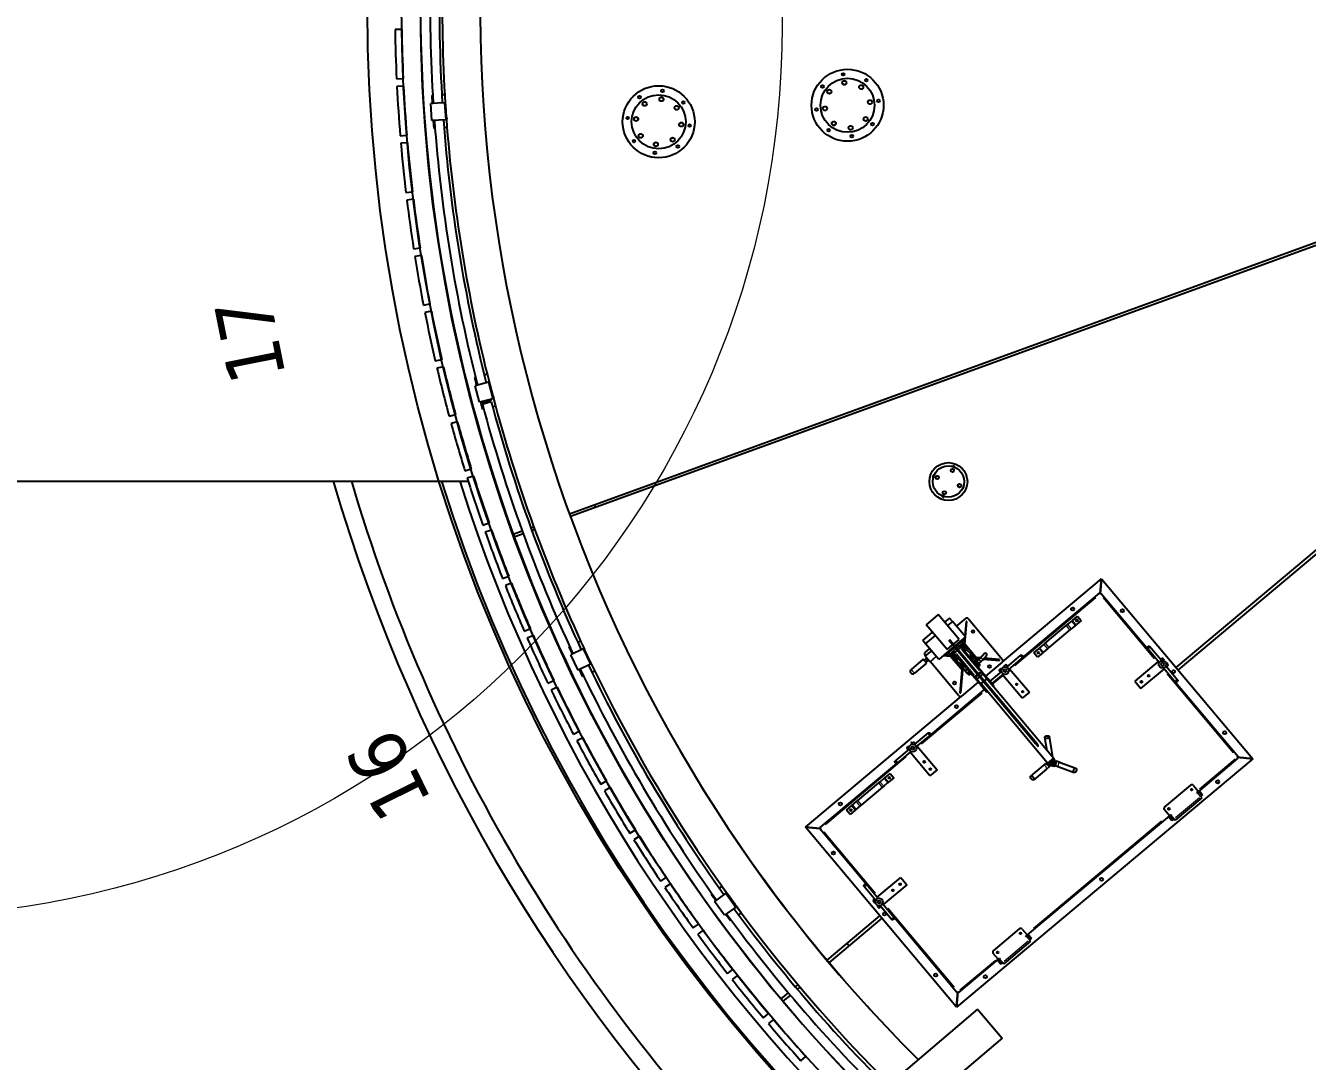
# Model space of a CAD drawing. Header units: millimetres. Extents: x 0 to 89100, y 0 to 63000.
# Drawn here: x 32644 to 39406, y 10241 to 15707 of the extents above; entities that cross this region are included whole.
import ezdxf

# ---------------------------------------------------------------- set-up
doc = ezdxf.new("R2010")
doc.units = ezdxf.units.MM
doc.header["$LTSCALE"] = 150
doc.layers.add('4003-AREA-02.1_F-Foundation', color=7, linetype='Continuous', lineweight=25, true_color=0xadadad)
for name, color, linetype, lineweight in [('4003-AREA-02.1_T-Tank', 7, 'Continuous', 25), ('Detail Boundary', 7, 'Continuous', 18), ('Symbol', 7, 'Continuous', 18), ('Visible', 7, 'Continuous', 25), ('Visible Narrow', 7, 'Continuous', 18)]:
    doc.layers.add(name, color=color, linetype=linetype, lineweight=lineweight)
doc.styles.add('Text Style185', font='tahoma.ttf')

# ---------------------------------------------------------------- blocks, each defined once
blk = doc.blocks.new('2dDetail0')
at = {"layer": 'Detail Boundary'}
blk.add_circle((212.881, 104.715), 31.352, dxfattribs=at)

msp = doc.modelspace()

# ---------------------------------------------------------------- linework, layer by layer
at = {"layer": '4003-AREA-02.1_F-Foundation'}
msp.add_circle((42877.43, 15802.58), 8430, dxfattribs=at)
at = {"layer": '4003-AREA-02.1_T-Tank'}
msp.add_circle((42877.43, 15802.58), 8150, dxfattribs=at)
at = {"layer": 'Visible'}
for p, q in [((34628.24, 15687.31), (34593.24, 15686.91)), ((35512.99, 13130.66), (42468.9, 15662.41)), ((42474.38, 15647.37), (35518.47, 13115.63)), ((38713.71, 12319.25), (42541.49, 15531.14)), ((42551.77, 15518.88), (38723.99, 12306.99)), ((34600.99, 15426.13), (34635.95, 15427.81)), ((34637.86, 15387.85), (34602.9, 15386.18)), ((34854.52, 15300.25), (34781.69, 15295.28)), ((34787.81, 15205.49), (34781.69, 15295.28)), ((34791.61, 15338.06), (34786.81, 15337.73)), ((34786.81, 15337.73), (34789.6, 15296.83)), ((34789.6, 15296.83), (34789.67, 15295.83)), ((34855.16, 15342.39), (34839.8, 15341.35)), ((34854.52, 15300.25), (34860.64, 15210.46)), ((34854.86, 15295.26), (34859.85, 15295.6)), ((34855.06, 15292.27), (34857.06, 15292.41)), ((34857.46, 15286.42), (34857.06, 15292.41)), ((34857.46, 15286.42), (34861.69, 15224.57)), ((34860.46, 15286.63), (34859.85, 15295.6)), ((34864.68, 15224.77), (34860.46, 15286.63)), ((34860.1, 15218.44), (34862.09, 15218.58)), ((34860.3, 15215.45), (34865.29, 15215.79)), ((34861.69, 15224.57), (34862.09, 15218.58)), ((34864.68, 15224.77), (34865.29, 15215.79)), ((34860.64, 15210.46), (34787.81, 15205.49)), ((34795.79, 15206.04), (34795.86, 15205.04)), ((34798.65, 15164.13), (34795.86, 15205.04)), ((34803.46, 15164.46), (34798.65, 15164.13)), ((34867.04, 15168.8), (34851.65, 15167.75)), ((34620.12, 15125.85), (34654.99, 15128.8)), ((34658.36, 15088.94), (34623.48, 15085.99)), ((34650.13, 14826.47), (34684.88, 14830.68)), ((34689.69, 14790.97), (34654.94, 14786.76)), ((34691, 14528.37), (34725.57, 14533.84)), ((34731.82, 14494.33), (34697.25, 14488.86)), ((34742.67, 14231.95), (34777.02, 14238.67)), ((34784.7, 14199.41), (34750.35, 14192.7)), ((34805.07, 13937.61), (34839.15, 13945.57)), ((34848.25, 13906.62), (34814.16, 13898.66)), ((35079.09, 13866.68), (35063.79, 13862.7)), ((35017.04, 13850.56), (35012.37, 13849.35)), ((35012.37, 13849.35), (35022.68, 13809.66)), ((35085.85, 13825.04), (35015.19, 13806.68)), ((35037.82, 13719.57), (35015.19, 13806.68)), ((35022.68, 13809.66), (35022.93, 13808.69)), ((35085.85, 13825.04), (35108.47, 13737.93)), ((35087.1, 13820.2), (35091.94, 13821.45)), ((35087.86, 13817.29), (35089.79, 13817.8)), ((35091.3, 13811.99), (35089.79, 13817.8)), ((35091.3, 13811.99), (35106.89, 13751.98)), ((35094.2, 13812.74), (35091.94, 13821.45)), ((35109.79, 13752.74), (35094.2, 13812.74)), ((35108.47, 13737.93), (35037.82, 13719.57)), ((35098.32, 13728.57), (35051.65, 13716.13)), ((35094.79, 13727.63), (35095.6, 13726.83)), ((35106.46, 13745.67), (35108.4, 13746.17)), ((35106.89, 13751.98), (35108.4, 13746.17)), ((35107.22, 13742.77), (35112.06, 13744.02)), ((35109.79, 13752.74), (35112.06, 13744.02)), ((35045.56, 13721.59), (35045.81, 13720.62)), ((35056.12, 13680.93), (35045.81, 13720.62)), ((35100.12, 13721.83), (35053.46, 13709.34)), ((35055.18, 13717.06), (35054.88, 13715.95)), ((35055.17, 13717.07), (35055.18, 13717.06)), ((35055.18, 13717.06), (35074.98, 13722.35)), ((35060.78, 13682.15), (35056.12, 13680.93)), ((35056.98, 13710.29), (35056.17, 13711.1)), ((35056.98, 13710.29), (35076.79, 13715.58)), ((35056.98, 13710.29), (35056.98, 13710.29)), ((35096.6, 13720.88), (35096.89, 13721.98)), ((35122.9, 13698.28), (35107.54, 13694.29)), ((34878.11, 13645.72), (34911.88, 13654.91)), ((34922.39, 13616.32), (34888.62, 13607.13)), ((34961.7, 13356.68), (34995.12, 13367.09)), ((35007.02, 13328.91), (34973.6, 13318.49)), ((28417.42, 13302.58), (34978.62, 13302.58)), ((35055.74, 13070.87), (35088.75, 13082.49)), ((35309.37, 13056.55), (35324.55, 13062.07)), ((35102.03, 13044.75), (35069.02, 13033.13)), ((35216.2, 13022.64), (35263.99, 13040.03)), ((35269.46, 13025), (35221.68, 13007.6)), ((35330.03, 13047.04), (35314.85, 13041.52)), ((35160.08, 12788.65), (35192.66, 12801.46)), ((37796.35, 12348.4), (38320.32, 12788.07)), ((38313.54, 12710.58), (38320.32, 12788.07)), ((38320.32, 12788.07), (38313.54, 12710.58)), ((38320.32, 12788.07), (39117.38, 11838.17)), ((35207.3, 12764.24), (35174.73, 12751.43)), ((37904.99, 12371.68), (38309.32, 12710.95)), ((38309.99, 12711.52), (38309.32, 12710.95)), ((38313.17, 12706.36), (38309.32, 12710.95)), ((38311.92, 12709.22), (38309.99, 12711.52)), ((38313.54, 12710.58), (38311.24, 12708.65)), ((38317.77, 12710.21), (38313.17, 12706.36)), ((38315.47, 12708.28), (38313.54, 12710.58)), ((38314.91, 12708.96), (38317.2, 12710.89)), ((38317.77, 12710.21), (38317.2, 12710.89)), ((38317.77, 12710.21), (38560.62, 12420.79)), ((37458.47, 12598.61), (37394.89, 12545.26)), ((37568.68, 12467.27), (37458.47, 12598.61)), ((37518.64, 12580.57), (37492.22, 12558.39)), ((37533.43, 12562.95), (37518.64, 12580.57)), ((37554.87, 12537.4), (37603.51, 12578.21)), ((37617.6, 12576.98), (37797.58, 12362.49)), ((38165.97, 12567.17), (38193.72, 12590.46)), ((38193.72, 12590.46), (38213.01, 12567.48)), ((35274.61, 12510.42), (35306.7, 12524.4)), ((37505.1, 12413.91), (37394.89, 12545.26)), ((37533.43, 12562.95), (37507, 12540.77)), ((37602.21, 12480.98), (37533.43, 12562.95)), ((37605.01, 12561.87), (37598.33, 12485.6)), ((37599.61, 12442.85), (37609.99, 12561.44)), ((37609.99, 12561.44), (37605.01, 12561.87)), ((38022.86, 12447.09), (38134.01, 12540.35)), ((38153.29, 12517.37), (38042.14, 12424.11)), ((38134.01, 12540.35), (38140.64, 12545.92)), ((38140.64, 12545.92), (38162.65, 12564.39)), ((38159.93, 12522.94), (38153.29, 12517.37)), ((38181.94, 12541.41), (38159.93, 12522.94)), ((38165.97, 12567.17), (38162.65, 12564.39)), ((38181.94, 12541.41), (38185.25, 12544.19)), ((38213.01, 12567.48), (38185.25, 12544.19)), ((35322.68, 12487.73), (35290.6, 12473.75)), ((35572.29, 12458.01), (35557.39, 12450.99)), ((37377.31, 12461.97), (37428.63, 12505.04)), ((37392.09, 12444.35), (37377.31, 12461.97)), ((37392.09, 12444.35), (37443.42, 12487.42)), ((37460.87, 12362.39), (37392.09, 12444.35)), ((37973.91, 11914.32), (37517.25, 12458.55)), ((37978.5, 11918.18), (37521.85, 12462.4)), ((37538.8, 12442.2), (37568.68, 12467.27)), ((37602.21, 12480.98), (37545.9, 12433.74)), ((37549.76, 12429.14), (37581.93, 12456.14)), ((37556.19, 12421.48), (37588.36, 12448.48)), ((37579.69, 12427.69), (37598.85, 12443.76)), ((37586.53, 12459.99), (37581.93, 12456.14)), ((37581.93, 12456.14), (37588.36, 12448.48)), ((37591.13, 12463.85), (37586.53, 12459.99)), ((37587.27, 12468.45), (37591.13, 12463.85)), ((37597.59, 12477.11), (37594.34, 12439.98)), ((37598.85, 12443.76), (37663.12, 12367.15)), ((37994.21, 12423.05), (38016.22, 12441.52)), ((38016.22, 12441.52), (38022.86, 12447.09)), ((35513.69, 12430.41), (35509.33, 12428.36)), ((35509.33, 12428.36), (35526.8, 12391.27)), ((35586.03, 12418.06), (35519.99, 12386.95)), ((35558.34, 12305.53), (35519.99, 12386.95)), ((35526.8, 12391.27), (35527.23, 12390.36)), ((35586.03, 12418.06), (35624.38, 12336.64)), ((35588.16, 12413.54), (35592.69, 12415.67)), ((35589.44, 12410.82), (35591.25, 12411.67)), ((35593.81, 12406.25), (35591.25, 12411.67)), ((35596.52, 12407.52), (35592.69, 12415.67)), ((35593.81, 12406.25), (35620.23, 12350.16)), ((35622.94, 12351.43), (35596.52, 12407.52)), ((37390.45, 12380.97), (37387.79, 12384.15)), ((37389.02, 12398.23), (37413.53, 12418.8)), ((37422.63, 12407.97), (37389.69, 12380.33)), ((37389.69, 12380.33), (37415.4, 12349.68)), ((37404.85, 12393.92), (37404.77, 12392.98)), ((37405.79, 12393.84), (37404.85, 12393.92)), ((37448.34, 12377.32), (37415.4, 12349.68)), ((37541.31, 12429.88), (37460.87, 12362.39)), ((37484.2, 12381.96), (37523.01, 12378.57)), ((37526.74, 12383.26), (37489.62, 12386.51)), ((37499.94, 12395.17), (37503.8, 12390.57)), ((37508.39, 12394.43), (37503.8, 12390.57)), ((37505.1, 12413.91), (37534.21, 12438.34)), ((37512.99, 12398.29), (37508.39, 12394.43)), ((37512.99, 12398.29), (37545.16, 12425.28)), ((37512.99, 12398.29), (37519.42, 12390.63)), ((37519.42, 12390.63), (37551.59, 12417.62)), ((37522.24, 12379.48), (37541.39, 12395.55)), ((37586.52, 12302.88), (37522.24, 12379.48)), ((37543.96, 12392.49), (37527.88, 12378.99)), ((37527.88, 12378.99), (37544.85, 12358.76)), ((37532.1, 12378.62), (37545.5, 12389.86)), ((37534.03, 12376.32), (37532.1, 12378.62)), ((37534.03, 12376.32), (37536.33, 12378.25)), ((37543.99, 12384.68), (37536.33, 12378.25)), ((37536.33, 12378.25), (37542.76, 12370.59)), ((37538.57, 12406.69), (37545.22, 12398.76)), ((37541.39, 12395.55), (37546.91, 12400.18)), ((37541.39, 12395.55), (37651.46, 12264.37)), ((37541.96, 12377.75), (37542.96, 12378.59)), ((37542.8, 12376.76), (37541.96, 12377.75)), ((37558.25, 12409.69), (37546.91, 12400.18)), ((37574.18, 12423.06), (37562.84, 12413.55)), ((37569.21, 12432.41), (37575.86, 12424.48)), ((37574.18, 12423.06), (37579.69, 12427.69)), ((37579.69, 12427.69), (37689.77, 12296.51)), ((37598.35, 12438.12), (37582.27, 12424.62)), ((37584.59, 12422.66), (37597.98, 12433.9)), ((37597.61, 12429.67), (37589.95, 12423.24)), ((37596.12, 12423.2), (37597.12, 12424.04)), ((37597.12, 12424.04), (37597.96, 12423.04)), ((37597.61, 12429.67), (37599.91, 12431.6)), ((37604.04, 12422.01), (37597.61, 12429.67)), ((37599.91, 12431.6), (37597.98, 12433.9)), ((37615.32, 12417.9), (37598.35, 12438.12)), ((37657.49, 12367.65), (37640.52, 12387.87)), ((37649.04, 12368.39), (37642.61, 12376.05)), ((37679.56, 12368.59), (37702.49, 12394.47)), ((37691.53, 12357.98), (37714.47, 12383.86)), ((37819.74, 12321.04), (37894.7, 12383.94)), ((37963.14, 12396.98), (37990.9, 12420.27)), ((37982.43, 12374), (37963.14, 12396.98)), ((38010.18, 12397.29), (37982.43, 12374)), ((37994.21, 12423.05), (37990.9, 12420.27)), ((38010.18, 12397.29), (38013.5, 12400.07)), ((38035.51, 12418.54), (38013.5, 12400.07)), ((38042.14, 12424.11), (38035.51, 12418.54)), ((38623.52, 12345.83), (38560.62, 12420.79)), ((38635.78, 12356.11), (38572.88, 12431.07)), ((35624.38, 12336.64), (35558.34, 12305.53)), ((35565.58, 12308.94), (35566, 12308.04)), ((35583.47, 12270.95), (35566, 12308.04)), ((35620.23, 12350.16), (35622.78, 12344.73)), ((35620.97, 12343.88), (35622.78, 12344.73)), ((35622.25, 12341.16), (35626.78, 12343.29)), ((35622.94, 12351.43), (35626.78, 12343.29)), ((37379.31, 12363.13), (37315.34, 12309.46)), ((37396.66, 12342.45), (37332.7, 12288.78)), ((37396.66, 12342.45), (37379.31, 12363.13)), ((37392.68, 12365.87), (37383.49, 12358.15)), ((37401.68, 12355.14), (37392.49, 12347.43)), ((37398.04, 12370.37), (37392.68, 12365.87)), ((37401.68, 12355.14), (37407.04, 12359.64)), ((37567.77, 12169.65), (37416.16, 12350.33)), ((37570.04, 12328.74), (37587.01, 12308.51)), ((37582.74, 12307.38), (37572.08, 12185.49)), ((37581.32, 12324.62), (37587.75, 12316.96)), ((37587.75, 12316.96), (37585.45, 12315.04)), ((37585.45, 12315.04), (37587.38, 12312.74)), ((37594.18, 12309.3), (37586.52, 12302.88)), ((37587.01, 12308.51), (37591.61, 12312.37)), ((37589.68, 12314.67), (37587.38, 12312.74)), ((37588.25, 12322.6), (37587.41, 12323.6)), ((37587.75, 12316.96), (37599.24, 12326.61)), ((37600.66, 12301.58), (37587.75, 12316.96)), ((37589.24, 12323.44), (37588.25, 12322.6)), ((37600.66, 12301.58), (37612.15, 12311.23)), ((37637.55, 12358.75), (37649.04, 12368.39)), ((37643.4, 12368.88), (37642.4, 12368.04)), ((37642.56, 12369.88), (37643.4, 12368.88)), ((37651.33, 12370.32), (37649.04, 12368.39)), ((37649.04, 12368.39), (37654.23, 12362.2)), ((37650.4, 12358.99), (37654.23, 12362.2)), ((37650.4, 12358.99), (37676.11, 12328.34)), ((37650.45, 12343.37), (37658.11, 12349.79)), ((37653.26, 12368.02), (37650.96, 12366.09)), ((37651.33, 12370.32), (37653.26, 12368.02)), ((37652.89, 12363.79), (37657.49, 12367.65)), ((37654.23, 12362.2), (37679.94, 12331.56)), ((37663.12, 12367.15), (37655.46, 12360.73)), ((37680.63, 12369.8), (37659.35, 12371.66)), ((37660.74, 12331.11), (37668.4, 12337.54)), ((37661.94, 12353.01), (37672.19, 12361.6)), ((37662.21, 12366.39), (37676.2, 12365.16)), ((37664.8, 12326.26), (37672.46, 12332.69)), ((37668.63, 12329.48), (37673.52, 12323.66)), ((37669.68, 12320.44), (37673, 12323.23)), ((37672.23, 12340.75), (37682.47, 12349.35)), ((37673.52, 12323.66), (37673, 12323.23)), ((37676.11, 12328.34), (37679.94, 12331.56)), ((37696.34, 12363.4), (37780.8, 12356.01)), ((37781.24, 12360.99), (37700.47, 12368.06)), ((37796.35, 12348.4), (37708.25, 12274.48)), ((37780.8, 12356.01), (37781.24, 12360.99)), ((37782.02, 12306.36), (37790.45, 12313.43)), ((37790.45, 12313.43), (37792.47, 12311.02)), ((37804.24, 12325), (37812.66, 12332.07)), ((37806.25, 12322.59), (37804.24, 12325)), ((37819.71, 12331.45), (37824.85, 12325.32)), ((37830.03, 12308.78), (37904.99, 12371.68)), ((37835.13, 12313.07), (37939.27, 12188.97)), ((38619.24, 12350.94), (38495.14, 12246.81)), ((38527.28, 12208.5), (38651.38, 12312.63)), ((38637.62, 12366.36), (38631.49, 12361.22)), ((38651.74, 12357.32), (38644.67, 12365.75)), ((38647.09, 12317.74), (38709.99, 12242.78)), ((38649.33, 12355.3), (38651.74, 12357.32)), ((38659.35, 12328.03), (38722.25, 12253.07)), ((38663.31, 12343.53), (38660.9, 12341.51)), ((38670.38, 12335.11), (38663.31, 12343.53)), ((38663.63, 12322.92), (38669.76, 12328.06)), ((35399.17, 12236.52), (35430.72, 12251.66)), ((35587.83, 12273), (35583.47, 12270.95)), ((35646.51, 12300.63), (35631.53, 12293.58)), ((37577.06, 12185.05), (37587.43, 12303.64)), ((37669.95, 12242.34), (37581.85, 12168.42)), ((37600.66, 12301.58), (37610.94, 12289.33)), ((37610.94, 12289.33), (37622.43, 12298.97)), ((37615.01, 12284.48), (37610.94, 12289.33)), ((37615.01, 12284.48), (37626.5, 12294.13)), ((37615.84, 12285.18), (37620.72, 12279.36)), ((37631.17, 12288.13), (37620.72, 12279.36)), ((37631.17, 12288.13), (37631.38, 12288.3)), ((37660.96, 12253.05), (37651.46, 12264.37)), ((37654.13, 12272.39), (37665.47, 12281.91)), ((37667.45, 12279.55), (37654.42, 12268.62)), ((37662.59, 12258.89), (37654.42, 12268.62)), ((37660.96, 12253.05), (37681.22, 12228.91)), ((37675.6, 12269.83), (37663.04, 12259.29)), ((37670.06, 12285.76), (37681.4, 12295.28)), ((37685.07, 12294.33), (37672.04, 12283.41)), ((37692.76, 12284.23), (37680.2, 12273.69)), ((37695.86, 12245.69), (37683.3, 12235.15)), ((37684.05, 12303.32), (37684.51, 12302.93)), ((37684.44, 12302.86), (37684.51, 12302.93)), ((37684.72, 12233.45), (37697.28, 12243.99)), ((37693.23, 12284.6), (37685.07, 12294.33)), ((37689.77, 12296.51), (37699.26, 12285.19)), ((37699.26, 12285.19), (37719.53, 12261.05)), ((37713.02, 12260.09), (37700.46, 12249.55)), ((37701.88, 12247.85), (37714.44, 12258.39)), ((38065.85, 11840.53), (37714.94, 12258.73)), ((37716.77, 12258.73), (37747.95, 12221.57)), ((37750.71, 12223.88), (37719.53, 12261.05)), ((37791.66, 12297.47), (37731.39, 12246.9)), ((37801.94, 12285.21), (37741.68, 12234.65)), ((37786.55, 12293.18), (37781.41, 12299.31)), ((37900.96, 12156.83), (37796.83, 12280.93)), ((38495.14, 12246.81), (38527.28, 12208.5)), ((38709.99, 12242.78), (39040.26, 11849.18)), ((35448.03, 12215.6), (35416.47, 12200.46)), ((37417.78, 11962.87), (37703.37, 12202.51)), ((37572.08, 12185.49), (37577.06, 12185.05)), ((37681.22, 12228.91), (37712.41, 12191.74)), ((37715.17, 12194.06), (37683.98, 12231.22)), ((38035.21, 11814.82), (37684.3, 12233.02)), ((37939.27, 12188.97), (37900.96, 12156.83)), ((36757.59, 11476.78), (37581.85, 12168.42)), ((35533.59, 11967.33), (35564.57, 11983.61)), ((37332.54, 11912.22), (37407.5, 11975.12)), ((35583.17, 11948.2), (35552.19, 11931.92)), ((37294.82, 11897.54), (37303.24, 11904.61)), ((37303.24, 11904.61), (37305.26, 11902.21)), ((37314.45, 11923.15), (37317.51, 11925.72)), ((37314.45, 11923.15), (37318.95, 11917.79)), ((37317.03, 11916.18), (37325.46, 11923.25)), ((37319.05, 11913.78), (37317.03, 11916.18)), ((37322.01, 11920.36), (37317.51, 11925.72)), ((37332.5, 11922.64), (37337.65, 11916.51)), ((37342.82, 11899.97), (37417.78, 11962.87)), ((37347.93, 11904.25), (37452.06, 11780.15)), ((38032.47, 11880.31), (38020.17, 11950.07)), ((38059.91, 11868.68), (38044.79, 11954.41)), ((37304.45, 11888.66), (37229.49, 11825.76)), ((37314.74, 11876.4), (37239.78, 11813.5)), ((37299.34, 11884.37), (37294.2, 11890.5)), ((37413.76, 11748.01), (37309.63, 11872.11)), ((39117.38, 11838.17), (37554.65, 10526.89)), ((38065.85, 11840.53), (38035.21, 11814.82)), ((38059.34, 11835.06), (38064.48, 11828.94)), ((38063.86, 11846.29), (38059.91, 11868.68)), ((38061.26, 11836.67), (38068.01, 11828.63)), ((38061.64, 11836.99), (38068.39, 11828.95)), ((38062.79, 11837.96), (38072.89, 11825.92)), ((39039.52, 11840.73), (38830.78, 11665.57)), ((39035.67, 11845.32), (39040.26, 11849.18)), ((39039.52, 11840.73), (39035.67, 11845.32)), ((39117.38, 11838.17), (39035.67, 11845.32)), ((39035.67, 11845.32), (39117.38, 11838.17)), ((39037.59, 11843.02), (39038.27, 11843.59)), ((39037.96, 11847.25), (39038.53, 11846.58)), ((39038.27, 11843.59), (39040.2, 11841.29)), ((39038.53, 11846.58), (39040.83, 11848.5)), ((39039.52, 11840.73), (39040.2, 11841.29)), ((39040.83, 11848.5), (39040.26, 11849.18)), ((36835.45, 11474.23), (37239.78, 11813.5)), ((37452.06, 11780.15), (37413.76, 11748.01)), ((38012.65, 11802.14), (37945.97, 11746.18)), ((38028.72, 11782.99), (37962.04, 11727.03)), ((38030.07, 11816.75), (38012.65, 11802.14)), ((38028.72, 11782.99), (38046.14, 11797.6)), ((38035.03, 11815.04), (38032.6, 11813)), ((38038.28, 11817.39), (38048.38, 11805.35)), ((38039.43, 11818.35), (38046.17, 11810.31)), ((38039.81, 11818.67), (38046.56, 11810.63)), ((38041.72, 11820.28), (38046.86, 11814.15)), ((38042.89, 11800.75), (38048.38, 11805.35)), ((38046.56, 11810.63), (38046.17, 11810.31)), ((38046.86, 11814.15), (38046.56, 11810.63)), ((38051.71, 11821.6), (38046.86, 11814.15)), ((38048.24, 11825.74), (38053.19, 11819.84)), ((38058.33, 11813.71), (38048.38, 11805.35)), ((38057.79, 11823.69), (38052.83, 11829.6)), ((38056.04, 11811.78), (38065.04, 11801.06)), ((38056.31, 11825.46), (38064.48, 11828.94)), ((38061.97, 11809.38), (38056.53, 11815.86)), ((38066.56, 11813.23), (38061.13, 11819.71)), ((38061.97, 11809.38), (38062.83, 11808.35)), ((38072.89, 11825.92), (38062.93, 11817.56)), ((38064.48, 11828.94), (38068.01, 11828.63)), ((38074.23, 11808.77), (38065.23, 11819.49)), ((38067.43, 11812.2), (38066.56, 11813.23)), ((38068.39, 11828.95), (38068.01, 11828.63)), ((38079.99, 11821.36), (38071.25, 11824.54)), ((38074.58, 11801.52), (38093.91, 11794.48)), ((38102.46, 11817.97), (38081.1, 11825.75)), ((38093.91, 11794.48), (38175.71, 11764.71)), ((38102.46, 11817.97), (38184.26, 11788.2)), ((35677.69, 11703.2), (35708.07, 11720.59)), ((37033.89, 11617.25), (37145.05, 11710.52)), ((37145.05, 11710.52), (37151.68, 11716.08)), ((37151.68, 11716.08), (37173.69, 11734.55)), ((37192.97, 11711.57), (37170.96, 11693.1)), ((37177.01, 11737.33), (37173.69, 11734.55)), ((37177.01, 11737.33), (37204.76, 11760.62)), ((37192.97, 11711.57), (37196.29, 11714.35)), ((37224.04, 11737.64), (37196.29, 11714.35)), ((37204.76, 11760.62), (37224.04, 11737.64)), ((38652.45, 11582.5), (38790.33, 11698.21)), ((35727.94, 11685.88), (35697.57, 11668.48)), ((37164.33, 11687.53), (37053.18, 11594.27)), ((37170.96, 11693.1), (37164.33, 11687.53)), ((38848.43, 11632.08), (38707.48, 11513.81)), ((38804.42, 11696.97), (38830.78, 11665.57)), ((38823.12, 11659.14), (38830.78, 11665.57)), ((38825.69, 11656.07), (38823.12, 11659.14)), ((38827.22, 11657.36), (38825.69, 11656.07)), ((38833.35, 11662.5), (38827.22, 11657.36)), ((38832.06, 11664.03), (38830.78, 11665.57)), ((38836.66, 11667.89), (38832.06, 11664.03)), ((38832.06, 11664.03), (38833.35, 11662.5)), ((38833.35, 11662.5), (38835.96, 11659.38)), ((38836.66, 11667.89), (38835.37, 11669.42)), ((38835.96, 11659.38), (38844.87, 11648.77)), ((38836.66, 11667.89), (38853.37, 11647.97)), ((38843.29, 11638.21), (38849.42, 11643.35)), ((38848.43, 11632.08), (38843.29, 11638.21)), ((38844.87, 11648.77), (38849.42, 11643.35)), ((38853.37, 11647.97), (38848.77, 11644.12)), ((36974.18, 11567.14), (37001.93, 11590.43)), ((36993.46, 11544.16), (36974.18, 11567.14)), ((37021.22, 11567.45), (36993.46, 11544.16)), ((37005.25, 11593.21), (37001.93, 11590.43)), ((37005.25, 11593.21), (37027.26, 11611.68)), ((37021.22, 11567.45), (37024.53, 11570.23)), ((37046.54, 11588.7), (37024.53, 11570.23)), ((37027.26, 11611.68), (37033.89, 11617.25)), ((37053.18, 11594.27), (37046.54, 11588.7)), ((38677.57, 11537.01), (38651.21, 11568.42)), ((38677.57, 11537.01), (37927.61, 10907.72)), ((38674.26, 11531.62), (38672.97, 11533.15)), ((38678.85, 11535.48), (38674.26, 11531.62)), ((38674.26, 11531.62), (38690.97, 11511.7)), ((38677.57, 11537.01), (38685.23, 11543.44)), ((38678.85, 11535.48), (38677.57, 11537.01)), ((38678.85, 11535.48), (38680.14, 11533.94)), ((38680.14, 11533.94), (38686.27, 11539.09)), ((38680.14, 11533.94), (38682.76, 11530.82)), ((38682.76, 11530.82), (38691.66, 11520.21)), ((38685.23, 11543.44), (38687.8, 11540.37)), ((38687.8, 11540.37), (38686.27, 11539.09)), ((38695.56, 11515.56), (38690.97, 11511.7)), ((38691.66, 11520.21), (38696.21, 11514.79)), ((38702.34, 11519.93), (38696.21, 11514.79)), ((38702.34, 11519.93), (38707.48, 11513.81)), ((35831.29, 11444.47), (35861.02, 11462.95)), ((35882.14, 11428.98), (35852.42, 11410.5)), ((36757.59, 11476.78), (36835.08, 11470)), ((37554.65, 10526.89), (36757.59, 11476.78)), ((36835.08, 11470), (36757.59, 11476.78)), ((36836.44, 11468.38), (36834.14, 11466.45)), ((36834.14, 11466.45), (36834.71, 11465.78)), ((36839.3, 11469.63), (36834.71, 11465.78)), ((37077.56, 11176.35), (36834.71, 11465.78)), ((36835.45, 11474.23), (36834.77, 11473.66)), ((36836.7, 11471.37), (36834.77, 11473.66)), ((36837.37, 11471.93), (36835.08, 11470)), ((36835.08, 11470), (36837.01, 11467.7)), ((36835.45, 11474.23), (36839.3, 11469.63)), ((35994.19, 11191.49), (36023.22, 11211.04)), ((36045.56, 11177.86), (36016.53, 11158.31)), ((36317.26, 11164.83), (36303.58, 11154.94)), ((36317.26, 11164.83), (36344.8, 11126.75)), ((37128.2, 11091.11), (37065.3, 11166.07)), ((37140.46, 11101.39), (37077.56, 11176.35)), ((37136.17, 11106.5), (37260.27, 11210.63)), ((37292.41, 11172.33), (37168.31, 11068.2)), ((37260.27, 11210.63), (37292.41, 11172.33)), ((36264.44, 11126.63), (36260.54, 11123.8)), ((36260.54, 11123.8), (36284.57, 11090.58)), ((36337.82, 11127.87), (36278.67, 11085.08)), ((36284.57, 11090.58), (36285.15, 11089.77)), ((36337.82, 11127.87), (36390.57, 11054.94)), ((36340.75, 11123.82), (36344.8, 11126.75)), ((36342.51, 11121.39), (36344.13, 11122.56)), ((36347.64, 11117.7), (36344.13, 11122.56)), ((36350.08, 11119.45), (36344.8, 11126.75)), ((36347.64, 11117.7), (36383.98, 11067.46)), ((36350.14, 11119.5), (36350.08, 11119.45)), ((36386.41, 11069.22), (36350.08, 11119.45)), ((37117.79, 11091.07), (37123.92, 11096.22)), ((37118.93, 11096.6), (37118.91, 11096.57)), ((37121.67, 11098.9), (37118.93, 11096.6)), ((37119.02, 11095.82), (37120.84, 11093.64)), ((37218.75, 11138.77), (37214.44, 11143.91)), ((36331.42, 11012.16), (36278.67, 11085.08)), ((36390.57, 11054.94), (36331.42, 11012.16)), ((36383.98, 11067.46), (36387.5, 11062.6)), ((36385.88, 11061.43), (36387.5, 11062.6)), ((36386.41, 11069.22), (36386.51, 11069.29)), ((36386.41, 11069.22), (36391.69, 11061.93)), ((36387.64, 11059), (36391.69, 11061.93)), ((36419.23, 11023.84), (36391.69, 11061.93)), ((36419.23, 11023.84), (36405.56, 11013.95)), ((37124.24, 11075.6), (37117.17, 11084.03)), ((37126.65, 11077.62), (37124.24, 11075.6)), ((37135.81, 11061.81), (37138.22, 11063.83)), ((37142.88, 11053.39), (37135.81, 11061.81)), ((37156.06, 11057.91), (37149.93, 11052.77)), ((37151.77, 11063.02), (37214.67, 10988.06)), ((37164.03, 11073.31), (37226.93, 10998.35)), ((36166.16, 10944.6), (36194.46, 10965.19)), ((36337.9, 11016.85), (36338.49, 11016.04)), ((36362.51, 10982.82), (36338.49, 11016.04)), ((36366.42, 10985.64), (36362.51, 10982.82)), ((36872.23, 10774.07), (37150.98, 11007.96)), ((37161.26, 10995.7), (36882.52, 10761.82)), ((37557.2, 10604.74), (37226.93, 10998.35)), ((36218, 10932.84), (36189.69, 10912.25)), ((37749.28, 10824.66), (37887.17, 10940.36)), ((37901.25, 10939.13), (37927.61, 10907.72)), ((37919.95, 10901.29), (37927.61, 10907.72)), ((37922.52, 10898.23), (37919.95, 10901.29)), ((37924.05, 10899.51), (37922.52, 10898.23)), ((37930.18, 10904.65), (37924.05, 10899.51)), ((37928.89, 10906.19), (37927.61, 10907.72)), ((37933.49, 10910.04), (37928.89, 10906.19)), ((37928.89, 10906.19), (37930.18, 10904.65)), ((37930.18, 10904.65), (37932.8, 10901.54)), ((37933.49, 10910.04), (37932.21, 10911.58)), ((37932.8, 10901.54), (37941.7, 10890.92)), ((37933.49, 10910.04), (37950.2, 10890.13)), ((37941.7, 10890.92), (37946.25, 10885.5)), ((37950.2, 10890.13), (37945.61, 10886.27)), ((37945.26, 10874.23), (37804.31, 10755.96)), ((37940.12, 10880.36), (37946.25, 10885.5)), ((37945.26, 10874.23), (37940.12, 10880.36)), ((37774.4, 10779.16), (37565.65, 10604)), ((37774.4, 10779.16), (37748.05, 10810.57)), ((37771.09, 10773.77), (37769.8, 10775.3)), ((37775.69, 10777.63), (37771.09, 10773.77)), ((37771.09, 10773.77), (37787.8, 10753.86)), ((37774.4, 10779.16), (37782.06, 10785.59)), ((37775.69, 10777.63), (37774.4, 10779.16)), ((37775.69, 10777.63), (37776.97, 10776.1)), ((37776.97, 10776.1), (37783.1, 10781.24)), ((37776.97, 10776.1), (37779.59, 10772.98)), ((37779.59, 10772.98), (37788.5, 10762.36)), ((37782.06, 10785.59), (37784.63, 10782.53)), ((37784.63, 10782.53), (37783.1, 10781.24)), ((37792.4, 10757.71), (37787.8, 10753.86)), ((37788.5, 10762.36), (37793.04, 10756.95)), ((37799.17, 10762.09), (37793.04, 10756.95)), ((37799.17, 10762.09), (37804.31, 10755.96)), ((36346.98, 10704.11), (36374.52, 10725.71)), ((36399.21, 10694.24), (36371.68, 10672.64)), ((36704.98, 10633.73), (36718.6, 10645.16)), ((36728.89, 10632.91), (36715.27, 10621.47)), ((36629.03, 10570), (36667.98, 10602.68)), ((36678.27, 10590.43), (36639.31, 10557.74)), ((37561.8, 10608.6), (37554.65, 10526.89)), ((37554.65, 10526.89), (37561.8, 10608.6)), ((37557.2, 10604.74), (37561.8, 10608.6)), ((37557.2, 10604.74), (37557.77, 10604.07)), ((37560.06, 10606), (37557.77, 10604.07)), ((37559.5, 10606.67), (37560.06, 10606)), ((37561.8, 10608.6), (37565.65, 10604)), ((37563.72, 10606.3), (37563.05, 10605.74)), ((37563.05, 10605.74), (37564.98, 10603.44)), ((37564.98, 10603.44), (37565.65, 10604)), ((36536.42, 10470.34), (36563.16, 10492.93)), ((37666.21, 10516.06), (37285.34, 10192.56)), ((37666.21, 10516.06), (37795.68, 10363.62)), ((36588.97, 10462.38), (36562.24, 10439.79)), ((37795.68, 10363.62), (37414.82, 10040.13)), ((36734.22, 10243.61), (36760.12, 10267.16))]:
    msp.add_line(p, q, dxfattribs=at)
for centre, radius in [((42877.43, 15802.58), 8250), ((36979.82, 15286.61), 190), ((36979.82, 15286.61), 142.5), ((36956.84, 15450), 7), ((37079.1, 15418.4), 7), ((35983.62, 15199.45), 190), ((36003.71, 15363.23), 7), ((36848.03, 15385.9), 7), ((36883.97, 15358.82), 11), ((36883.97, 15358.82), 10.75), ((36963.1, 15405.44), 11), ((36963.1, 15405.44), 10.75), ((37052.02, 15382.45), 11), ((37052.02, 15382.45), 10.75), ((35983.62, 15199.45), 142.5), ((35882.02, 15329.47), 7), ((35909.73, 15294.01), 11), ((35909.73, 15294.01), 10.75), ((35998.23, 15318.56), 11), ((35998.23, 15318.56), 10.75), ((36078.18, 15273.34), 11), ((36078.18, 15273.34), 10.75), ((36113.63, 15301.05), 7), ((37098.65, 15303.32), 11), ((37098.65, 15303.32), 10.75), ((37143.21, 15309.59), 7), ((35819.85, 15219.55), 7), ((35864.51, 15214.07), 11), ((35864.51, 15214.07), 10.75), ((36816.42, 15263.63), 7), ((36860.99, 15269.9), 11), ((36860.99, 15269.9), 10.75), ((37075.66, 15214.4), 11), ((37075.66, 15214.4), 10.75), ((36102.73, 15184.84), 11), ((36102.73, 15184.84), 10.75), ((36147.39, 15179.36), 7), ((36880.53, 15154.82), 7), ((36907.61, 15190.77), 11), ((36907.61, 15190.77), 10.75), ((36996.53, 15167.78), 11), ((36996.53, 15167.78), 10.75), ((37111.6, 15187.32), 7), ((35853.61, 15097.86), 7), ((35889.07, 15125.56), 11), ((35889.07, 15125.56), 10.75), ((35969.01, 15080.35), 11), ((35969.01, 15080.35), 10.75), ((36057.51, 15104.9), 11), ((36057.51, 15104.9), 10.75), ((37002.8, 15123.22), 7), ((35963.53, 15035.68), 7), ((36085.22, 15069.44), 7), ((37511.96, 13300.62), 100), ((37511.96, 13300.62), 82.5), ((37453.23, 13322), 9), ((37453.23, 13322), 8.75), ((37533.34, 13359.35), 9), ((37533.34, 13359.35), 8.75), ((37570.69, 13279.25), 9), ((37570.69, 13279.25), 8.75), ((37490.58, 13241.89), 9), ((37490.58, 13241.89), 8.75), ((38167.86, 12627.5), 8), ((38429.73, 12618.79), 8), ((37641.84, 12509.2), 7.25), ((38189.58, 12567.4), 4.5), ((37986.57, 12397.06), 4.5), ((37728.57, 12324.16), 7.25), ((37810.84, 12303.12), 20), ((37810.84, 12303.12), 8), ((38641.43, 12336.93), 20), ((38641.43, 12336.93), 8), ((37543.53, 12237.43), 7.25), ((38530.36, 12243.72), 4.5), ((38568.66, 12275.86), 4.5), ((38699.7, 12297.05), 8), ((37871.91, 12230.35), 4.5), ((37904.05, 12192.05), 4.5), ((37555.03, 12113.27), 8), ((38969.67, 11975.31), 8), ((37323.64, 11894.31), 20), ((37323.64, 11894.31), 8), ((37384.7, 11821.54), 4.5), ((37416.84, 11783.24), 4.5), ((37200.61, 11737.56), 4.5), ((38932.78, 11715.91), 8), ((38795.34, 11674.34), 4.5), ((36942.19, 11599.04), 8), ((36997.61, 11567.22), 4.5), ((38675.07, 11573.43), 4.5), ((36905.3, 11339.64), 8), ((37257.19, 11175.41), 4.5), ((38319.94, 11201.68), 8), ((37146.12, 11082.21), 20), ((37146.12, 11082.21), 8), ((37218.89, 11143.27), 4.5), ((37175.27, 11017.9), 8), ((37892.18, 10916.5), 4.5), ((37771.91, 10815.58), 4.5), ((37445.24, 10696.16), 8), ((37707.11, 10687.45), 8)]:
    msp.add_circle(centre, radius, dxfattribs=at)
for centre, radius, start, end in [((42877.43, 15802.58), 8420, 197.272232, 162.727768), ((42877.43, 15802.58), 8326.9, 263.582685, 162.528471), ((42877.43, 15802.58), 8099.15, 173.563277, 183.585128), ((42877.43, 15802.58), 8050.85, 173.565187, 183.583218), ((42877.43, 15802.58), 8150, 180.056241, 199.943759), ((42877.43, 15802.58), 8250, 180.800587, 182.603714), ((42877.43, 15802.58), 8285, 180.8, 182.604301), ((42877.43, 15802.58), 8285, 182.880925, 184.685226), ((42877.43, 15802.58), 8250, 182.881512, 184.684639), ((42877.43, 15802.58), 8099.15, 184.221818, 194.243669), ((42877.43, 15802.58), 8050.85, 184.223728, 194.241759), ((42877.43, 15802.58), 8285, 184.96185, 186.766151), ((42877.43, 15802.58), 8250, 184.962437, 186.765564), ((42877.43, 15802.58), 8285, 187.042775, 188.847075), ((42877.43, 15802.58), 8250, 187.043362, 188.846489), ((42877.43, 15802.58), 8285, 189.1237, 190.928), ((42877.43, 15802.58), 8250, 189.124287, 190.927414), ((42877.43, 15802.58), 8285, 191.204625, 193.008925), ((42877.43, 15802.58), 8250, 191.205212, 193.008338), ((42877.43, 15802.58), 8285, 193.28555, 195.08985), ((42877.43, 15802.58), 8250, 193.286136, 195.089263), ((35092.07, 13723.29), 5, 344.833683, 45.073122), ((42877.43, 15802.58), 8050.85, 194.882269, 194.928569), ((42877.43, 15802.58), 8099.15, 194.880359, 194.928569), ((42877.43, 15802.58), 8099.15, 194.978237, 204.90221), ((35059.7, 13714.64), 5, 164.833683, 225.073122), ((42877.43, 15802.58), 8050.85, 194.978237, 204.9003), ((42877.43, 15802.58), 8285, 195.366474, 197.170775), ((42877.43, 15802.58), 8250, 195.367061, 197.170188), ((42877.43, 15802.58), 8250, 197.447986, 199.251113), ((37436.78, 13327.99), 7, 88.600841, 231.399159), ((37539.32, 13375.8), 7, 358.600841, 141.399159), ((42877.43, 15802.58), 8966, 196.190456, 314.034915), ((42877.43, 15802.58), 8874, 196.362999, 224.702996), ((42877.43, 15802.58), 8326.9, 197.471529, 261.92634), ((42877.43, 15802.58), 8285, 197.447399, 199.2517), ((37587.14, 13273.26), 7, 268.600841, 51.399159), ((37484.6, 13225.45), 7, 178.600841, 321.399159), ((42877.43, 15802.58), 7695, 199.940433, 200.059567), ((42877.43, 15802.58), 8285, 199.528324, 201.332625), ((42877.43, 15802.58), 8250, 199.528911, 201.332038), ((42877.43, 15802.58), 8150, 199.943759, 200.056241), ((42877.43, 15802.58), 8150, 200.056241, 219.943759), ((42877.43, 15802.58), 8285, 201.609249, 203.413549), ((42877.43, 15802.58), 8250, 201.609836, 203.412963), ((37609.94, 12570.55), 10, 40, 130), ((38189.58, 12567.4), 4.5, 310.001874, 129.998118), ((42877.43, 15802.58), 8285, 203.690174, 205.494474), ((42877.43, 15802.58), 8250, 203.690761, 205.493888), ((37395.45, 12390.57), 10, 130, 220), ((37592.68, 12373.32), 50, 160, 273.130102), ((37592.68, 12373.32), 40, 168.682187, 271.317813), ((37592.68, 12373.32), 50, 346.869898, 100), ((37592.68, 12373.32), 40, 348.682187, 91.317813), ((42877.43, 15802.58), 8099.15, 205.5389, 215.560751), ((42877.43, 15802.58), 8050.85, 205.540809, 215.558841), ((37324.02, 12299.12), 13.5, 130, 310), ((37785.24, 12302.53), 5, 130, 220), ((37789.92, 12356.06), 10, 310, 40), ((37815.88, 12328.24), 5, 40, 130), ((38640.84, 12362.53), 5, 40, 130), ((38666.55, 12331.89), 5, 310, 40), ((42877.43, 15802.58), 8285, 205.771099, 207.575399), ((42877.43, 15802.58), 8250, 205.771686, 207.574812), ((37575.43, 12176.08), 10, 220, 310), ((42877.43, 15802.58), 8285, 207.852024, 209.656324), ((42877.43, 15802.58), 8250, 207.85261, 209.655737), ((37328.67, 11919.42), 5, 40, 130), ((37298.03, 11893.71), 5, 130, 220), ((38055.49, 11821.76), 20, 3.578178, 62.679367), ((38055.49, 11821.76), 20, 243.578178, 292.542397), ((38055.49, 11821.76), 6, 206.103848, 53.896152), ((38055.49, 11821.76), 3, 220, 40), ((38065.13, 11810.27), 3, 220, 40), ((38069.63, 11804.91), 6, 220, 40), ((38055.49, 11821.76), 11.88, 340.338599, 357.663783), ((38796.76, 11690.55), 10, 40, 130), ((42877.43, 15802.58), 8285, 209.932948, 211.737249), ((42877.43, 15802.58), 8250, 209.933535, 211.736662), ((36997.61, 11567.22), 4.5, 130.001886, 309.99813), ((38658.87, 11574.84), 10, 130, 220), ((42877.43, 15802.58), 8250, 212.01446, 213.817587), ((42877.43, 15802.58), 8285, 212.013873, 213.818174), ((42877.43, 15802.58), 8285, 214.094798, 215.899099), ((42877.43, 15802.58), 8250, 214.095385, 215.898512), ((37121, 11087.24), 5, 130, 220), ((42877.43, 15802.58), 8050.85, 216.19935, 226.217382), ((37146.71, 11056.6), 5, 220, 310), ((42877.43, 15802.58), 8099.15, 216.19744, 226.219291), ((42877.43, 15802.58), 8285, 216.175723, 217.980023), ((42877.43, 15802.58), 8250, 216.17631, 217.979437), ((37893.59, 10932.7), 10, 40, 130), ((42877.43, 15802.58), 7695, 219.940433, 220.059567), ((37755.71, 10817), 10, 130, 220), ((42877.43, 15802.58), 8250, 218.257235, 220.060362), ((42877.43, 15802.58), 8285, 218.256648, 220.060948), ((42877.43, 15802.58), 8150, 219.943759, 220.056241), ((42877.43, 15802.58), 8150, 220.056241, 237.919426), ((42877.43, 15802.58), 8285, 220.337573, 222.141873), ((42877.43, 15802.58), 8250, 220.338159, 222.141286)]:
    msp.add_arc(centre, radius, start, end, dxfattribs=at)
for centre, major_axis, ratio, start_param, end_param in [((42870.09, 15803.76), (1242.75, 7728.95), 0.9999988, 1.5335054, 2.518931), ((42870.1, 15803.76), (1274.5, 7926.4), 0.9999988, 1.6173455, 1.7935774), ((42870.1, 15803.76), (1274.5, 7926.4), 0.9999988, 1.8035423, 1.979767), ((42870.1, 15803.76), (1274.5, 7926.4), 0.9999988, 1.9897319, 2.1659438), ((42870.17, 15803.75), (1242.66, 7728.43), 0.9999988, 2.0787233, 2.0807674), ((37708.48, 12389.16), (-5.99, 5.3), 0.6992385, 3.1415927, 6.2831853), ((42875.23, 15810.76), (-7760.56, -2090.4), 0.9999162, 0.8223296, 2.4412936), ((42870.1, 15803.76), (1274.5, 7926.4), 0.9999988, 2.1759087, 2.7074558), ((37656.98, 12269), (-5.52, -4.63), 0.6156615, 4.712389, 6.2831853), ((37665.25, 12256.65), (-4.29, -3.6), 0.6156615, 4.712389, 6.2831853), ((37684.25, 12291.88), (5.52, 4.63), 0.6156615, 0, 1.5707963), ((37694.97, 12281.59), (4.29, 3.6), 0.6156615, 0, 1.5707963), ((37715.24, 12257.45), (4.29, 3.6), 0.6156615, 0, 1.5707963), ((37715.24, 12257.45), (1.53, 1.29), 0.6156615, 0, 1.5707963), ((37714.17, 12256.23), (-5.52, -4.63), 0.6156615, 1.8813182, 2.0943951), ((37726.16, 12244.43), (1.53, 1.29), 0.6156615, 5.0170816, 6.2831853), ((42875.23, 15810.75), (-7567.45, -2038.39), 0.9999162, 0.8233045, 2.4133827), ((37685.51, 12232.51), (-4.29, -3.6), 0.6156615, 4.712389, 6.2831853), ((37685.51, 12232.51), (-1.53, -1.29), 0.6156615, 4.712389, 6.2831853), ((37686.9, 12233.34), (-5.52, -4.63), 0.6156615, 1.0471976, 1.2602745), ((37696.44, 12219.49), (-1.53, -1.29), 0.6156615, 0, 1.2661037), ((37716.7, 12195.34), (-4.29, -3.6), 0.6156615, 0, 1.4634474), ((37716.7, 12195.34), (-1.53, -1.29), 0.6156615, 0, 1.2661037), ((37746.42, 12220.28), (1.53, 1.29), 0.6156615, 5.0170816, 6.2831853), ((37746.42, 12220.28), (4.29, 3.6), 0.6156615, 4.8197379, 6.2831853), ((37976.21, 11916.25), (9.91, -11.81), 0.1945796, 4.712389, 7.8539816), ((38051.55, 11844.12), (12.31, 2.17), 0.2530208, 5.7694445, 7.0870374), ((38038.1, 11807.17), (8.03, -9.58), 0.2530208, 2.2652946, 7.1594834), ((38076.82, 11814), (4.28, 11.75), 0.2530208, 3.8722916, 7.1594834), ((42870.17, 15803.75), (1242.66, 7728.43), 0.9999988, 2.4280421, 2.4300861)]:
    msp.add_ellipse(centre, major_axis=major_axis, ratio=ratio, start_param=start_param, end_param=end_param, dxfattribs=at)
for centre, major_axis, ratio in [((37899.85, 12377.81), (5.14, -6.13), 0.4766825), ((38566.75, 12425.93), (6.13, 5.14), 0.4766825), ((38716.12, 12247.92), (-6.13, -5.14), 0.4766825), ((37412.64, 11969), (5.14, -6.13), 0.4766825), ((38032.48, 11952.24), (12.31, 2.17), 0.5735764), ((37234.63, 11819.63), (-5.14, 6.13), 0.4766825), ((38179.99, 11776.45), (-4.28, -11.75), 0.5735764), ((37954, 11736.6), (-8.03, 9.58), 0.5735764), ((37071.43, 11171.21), (6.13, 5.14), 0.4766825), ((37220.8, 10993.2), (-6.13, -5.14), 0.4766825)]:
    msp.add_ellipse(centre, major_axis=major_axis, ratio=ratio, dxfattribs=at)
for points, knots in [([(37521.85, 12462.4), (37521.64, 12462.65), (37521.36, 12462.86), (37520.71, 12463.15), (37520.34, 12463.22), (37519.63, 12463.22), (37519.26, 12463.15), (37518.54, 12462.89), (37518.19, 12462.68), (37517.61, 12462.2), (37517.35, 12461.89), (37516.96, 12461.23), (37516.83, 12460.87), (37516.71, 12460.17), (37516.72, 12459.79), (37516.88, 12459.1), (37517.05, 12458.79), (37517.25, 12458.55)], [0.46806141, 0.46806141, 0.46806141, 0.46806141, 0.59095249, 0.59095249, 0.71384356, 0.71384356, 0.8265343, 0.8265343, 0.93922503, 0.93922503, 1.05191577, 1.05191577, 1.16460651, 1.16460651, 1.28749758, 1.28749758, 1.41038865, 1.41038865, 1.41038865, 1.41038865]), ([(37672.19, 12361.6), (37672.78, 12362.1), (37673.37, 12362.61), (37674.51, 12363.62), (37675.07, 12364.12), (37676.14, 12365.11), (37676.66, 12365.6), (37677.61, 12366.53), (37678.06, 12366.98), (37678.88, 12367.83), (37679.24, 12368.23), (37679.56, 12368.59)], [1.57079633, 1.57079633, 1.57079633, 1.57079633, 1.72787596, 1.72787596, 1.88495559, 1.88495559, 2.04203522, 2.04203522, 2.19911486, 2.19911486, 2.35619449, 2.35619449, 2.35619449, 2.35619449]), ([(37682.47, 12349.35), (37683.16, 12349.92), (37683.84, 12350.51), (37685.18, 12351.69), (37685.84, 12352.28), (37687.11, 12353.46), (37687.73, 12354.04), (37688.91, 12355.2), (37689.47, 12355.77), (37690.55, 12356.89), (37691.06, 12357.44), (37691.53, 12357.98)], [1.57079633, 1.57079633, 1.57079633, 1.57079633, 1.72787596, 1.72787596, 1.88495559, 1.88495559, 2.04203522, 2.04203522, 2.19911486, 2.19911486, 2.35619449, 2.35619449, 2.35619449, 2.35619449]), ([(38032.6, 11813), (38032.51, 11812.92), (38032.43, 11812.79), (38032.36, 11812.46), (38032.36, 11812.25), (38032.43, 11811.8), (38032.49, 11811.53), (38032.7, 11810.92), (38032.85, 11810.58), (38033.03, 11810.21), (38033.05, 11810.16), (38033.07, 11810.11)], [5.95871589, 5.95871589, 5.95871589, 5.95871589, 6.10934041, 6.10934041, 6.25996493, 6.25996493, 6.41041119, 6.41041119, 6.56085744, 6.56085744, 6.58217178, 6.58217178, 6.58217178, 6.58217178]), ([(38033.07, 11810.11), (38033.22, 11809.82), (38033.39, 11809.5), (38033.82, 11808.77), (38034.08, 11808.36), (38034.59, 11807.6), (38034.89, 11807.18), (38035.52, 11806.34), (38035.85, 11805.93), (38036.48, 11805.18), (38036.84, 11804.77), (38037.55, 11804.01), (38037.91, 11803.64), (38038.57, 11803), (38038.93, 11802.68), (38039.62, 11802.09), (38039.96, 11801.83), (38040.55, 11801.41), (38040.85, 11801.21), (38041.42, 11800.9), (38041.68, 11800.78), (38042.1, 11800.64), (38042.31, 11800.6), (38042.65, 11800.61), (38042.79, 11800.66), (38042.89, 11800.75)], [1.8133945, 1.8133945, 1.8133945, 1.8133945, 1.9411396, 1.9411396, 2.090199, 2.090199, 2.2372938, 2.2372938, 2.3843886, 2.3843886, 2.5314835, 2.5314835, 2.6785783, 2.6785783, 2.8276377, 2.8276377, 2.9766971, 2.9766971, 3.1271434, 3.1271434, 3.2775896, 3.2775896, 3.4282141, 3.4282141, 3.5788387, 3.5788387, 3.5788387, 3.5788387]), ([(38045.98, 11808.2), (38045.65, 11808.31), (38045.32, 11808.44), (38044.55, 11808.8), (38044.08, 11809.08), (38043.14, 11809.78), (38042.68, 11810.22), (38041.89, 11811.15), (38041.55, 11811.68), (38041.01, 11812.73), (38040.83, 11813.25), (38040.6, 11814.06), (38040.53, 11814.41), (38040.48, 11814.76)], [2.9361262, 2.9361262, 2.9361262, 2.9361262, 3.0853542, 3.0853542, 3.268349, 3.268349, 3.4513438, 3.4513438, 3.6343386, 3.6343386, 3.8173335, 3.8173335, 3.9665614, 3.9665614, 3.9665614, 3.9665614]), ([(38070.3, 11823.75), (38070.33, 11823.71), (38070.36, 11823.68), (38070.76, 11823.18), (38071.16, 11822.58), (38071.81, 11821.12), (38072.07, 11820.25), (38072.18, 11818.77), (38072.18, 11818.23), (38072.04, 11817.06), (38071.9, 11816.44), (38071.48, 11815.3), (38071.19, 11814.73), (38070.69, 11813.95), (38070.49, 11813.69), (38070.29, 11813.46)], [2.2548992, 2.2548992, 2.2548992, 2.2548992, 2.2845094, 2.2845094, 2.6849318, 2.6849318, 3.0853542, 3.0853542, 3.268349, 3.268349, 3.4513438, 3.4513438, 3.6343386, 3.6343386, 3.7405158, 3.7405158, 3.7405158, 3.7405158]), ([(38075.4, 11806.57), (38075.42, 11806.59), (38075.45, 11806.61), (38075.65, 11806.77), (38075.85, 11806.97), (38076.27, 11807.45), (38076.49, 11807.75), (38076.73, 11808.09), (38076.76, 11808.13), (38076.79, 11808.18)], [6.23822452, 6.23822452, 6.23822452, 6.23822452, 6.25996493, 6.25996493, 6.41041119, 6.41041119, 6.56085744, 6.56085744, 6.58217178, 6.58217178, 6.58217178, 6.58217178]), ([(38076.79, 11808.18), (38076.97, 11808.45), (38077.16, 11808.76), (38077.58, 11809.49), (38077.81, 11809.92), (38078.21, 11810.74), (38078.42, 11811.21), (38078.83, 11812.18), (38079.03, 11812.68), (38079.36, 11813.6), (38079.53, 11814.11), (38079.84, 11815.11), (38079.98, 11815.6), (38080.2, 11816.49), (38080.3, 11816.97), (38080.46, 11817.86), (38080.52, 11818.28), (38080.59, 11819), (38080.61, 11819.37), (38080.6, 11820.01), (38080.57, 11820.29), (38080.48, 11820.73), (38080.41, 11820.93), (38080.23, 11821.22), (38080.11, 11821.32), (38079.99, 11821.36)], [1.8133945, 1.8133945, 1.8133945, 1.8133945, 1.9411396, 1.9411396, 2.090199, 2.090199, 2.2372938, 2.2372938, 2.3843886, 2.3843886, 2.5314835, 2.5314835, 2.6785783, 2.6785783, 2.8276377, 2.8276377, 2.9766971, 2.9766971, 3.1271434, 3.1271434, 3.2775896, 3.2775896, 3.4282141, 3.4282141, 3.5788387, 3.5788387, 3.5788387, 3.5788387])]:
    msp.add_open_spline(points, degree=3, knots=knots, dxfattribs=at)
for points, weights in [([(37118.91, 11096.57), (37118.81, 11096.39), (37119.02, 11095.82)], [1.07609286977, 1.06748821141, 1]), ([(37119.02, 11095.82), (37120.35, 11097.55), (37121.7, 11098.85)], [1, 1.05441190223, 1.07054785358])]:
    msp.add_rational_spline(points, weights, degree=2, dxfattribs=at)
at = {"layer": 'Visible Narrow'}
for p, q in [((34860.31, 15286.62), (34857.61, 15286.43)), ((34861.84, 15224.58), (34864.53, 15224.76)), ((35094.06, 13812.71), (35091.45, 13812.03)), ((35055.13, 13716.02), (35095.35, 13726.76)), ((35107.04, 13752.02), (35109.65, 13752.7)), ((35056.42, 13711.17), (35096.64, 13721.91)), ((38289.46, 12686.46), (37862.7, 12328.36)), ((38599.57, 12365.04), (38328.25, 12688.39)), ((38152.33, 12518.52), (38134.97, 12539.21)), ((38141.61, 12544.77), (38158.96, 12524.09)), ((38180.97, 12542.56), (38163.62, 12563.24)), ((38166.93, 12566.02), (38184.29, 12545.34)), ((38023.82, 12445.94), (38041.18, 12425.25)), ((35596.39, 12407.46), (35593.94, 12406.31)), ((37552.27, 12393.79), (37648.77, 12278.78)), ((37579.54, 12416.67), (37676.04, 12301.67)), ((38009.22, 12398.44), (37991.86, 12419.12)), ((37995.18, 12421.9), (38012.53, 12401.22)), ((38034.54, 12419.69), (38017.19, 12440.37)), ((35620.36, 12350.22), (35622.8, 12351.37)), ((37315.45, 12309.33), (37332.59, 12288.91)), ((37401.62, 12355.21), (37392.73, 12365.8)), ((37668.36, 12328.76), (37672.76, 12323.52)), ((37672.25, 12361.53), (37682.41, 12349.42)), ((37626.53, 12293.66), (37630.93, 12288.42)), ((37664.05, 12258.09), (37682.28, 12236.35)), ((37693.77, 12283.03), (37712.01, 12261.29)), ((37797.93, 12274.02), (37748.29, 12232.36)), ((39016.22, 11868.49), (38666.22, 12285.61)), ((37689.46, 12183), (37369.56, 11914.57)), ((37289.78, 11847.62), (36863.01, 11489.53)), ((38837.36, 11678.92), (39025.23, 11836.56)), ((37163.37, 11688.68), (37146.01, 11709.37)), ((37152.64, 11714.93), (37170, 11694.25)), ((37192.01, 11712.72), (37174.65, 11733.4)), ((37177.97, 11736.18), (37195.33, 11715.5)), ((38836.24, 11632.29), (38709.38, 11525.85)), ((38842.48, 11639.17), (38828.02, 11656.4)), ((37020.25, 11568.6), (37002.9, 11589.28)), ((37006.21, 11592.06), (37023.57, 11571.38)), ((37045.58, 11589.85), (37028.22, 11610.53)), ((37034.86, 11616.1), (37052.21, 11595.42)), ((37961.25, 10943.78), (38636.21, 11510.14)), ((38687.07, 11538.13), (38701.53, 11520.89)), ((36854.38, 11451.67), (37125.7, 11128.32)), ((36349.95, 11119.37), (36347.77, 11117.78)), ((36384.1, 11067.55), (36386.29, 11069.13)), ((37192.35, 11048.88), (37542.35, 10631.77)), ((37939.32, 10881.32), (37924.86, 10898.55)), ((37933.07, 10874.45), (37806.22, 10768)), ((37572.23, 10617.36), (37760.11, 10775)), ((37783.9, 10780.28), (37798.37, 10763.05))]:
    msp.add_line(p, q, dxfattribs=at)
for centre in [(37810.84, 12303.12), (38641.43, 12336.93), (37323.64, 11894.31), (37146.12, 11082.21)]:
    msp.add_arc(centre, 6.79, 120, 30, dxfattribs=at)
for centre, major_axis, ratio, start_param, end_param in [((37685.55, 12363.28), (5.99, -5.3), 0.6992385, 0.1570796, 2.984513), ((38047.6, 11866.5), (12.31, 2.17), 0.5735764, 4.8663561, 6.2086153), ((38020.69, 11792.56), (-8.03, 9.58), 0.5735764, 3.2986723, 6.1261057), ((38064.27, 11811.31), (2.3, 1.93), 0.9101797, 3.2986723, 6.1261057), ((38098.18, 11806.23), (-4.28, -11.75), 0.5735764, 3.2986723, 6.1261057)]:
    msp.add_ellipse(centre, major_axis=major_axis, ratio=ratio, start_param=start_param, end_param=end_param, dxfattribs=at)
for points in [[(35042.43, 15794.58), (35043.49, 14885.75), (35202.83, 13984.31), (35512.99, 13130.66)], [(36882.52, 10761.82), (37031.9, 10584.43), (37189.04, 10413.81), (37353.49, 10250.45)], [(36882.52, 10761.82), (37031.9, 10584.43), (37189.04, 10413.81), (37353.49, 10250.45)]]:
    msp.add_open_spline(points, degree=3, dxfattribs=at)
msp.add_open_spline([(35518.47, 13115.63), (35631.64, 12806.14), (35764.36, 12503.77), (36180.94, 11697.59), (36501.7, 11215.92), (36872.23, 10774.07)], degree=3, knots=[106.9498977, 106.9498977, 106.9498977, 106.9498977, 206.0218, 206.0218, 379.1844119, 379.1844119, 379.1844119, 379.1844119], dxfattribs=at)

# ---------------------------------------------------------------- block references
at = {"layer": 'Detail Boundary', "xscale": 150, "yscale": 150, "zscale": 150}
msp.add_blockref('2dDetail0', (0, 0), dxfattribs=at)

# ---------------------------------------------------------------- texts
at = {"layer": 'Symbol', "color": 7, "char_height": 300, "attachment_point": 7, "style": 'Text Style185'}
for s, insert, rotation in [('17', (34017.41, 13856.14), 101.251903), ('16', (34795.61, 11615.32), 116.254415)]:
    msp.add_mtext(s, dxfattribs=dict(at, insert=insert, rotation=rotation))

doc.saveas('drawing.dxf')
